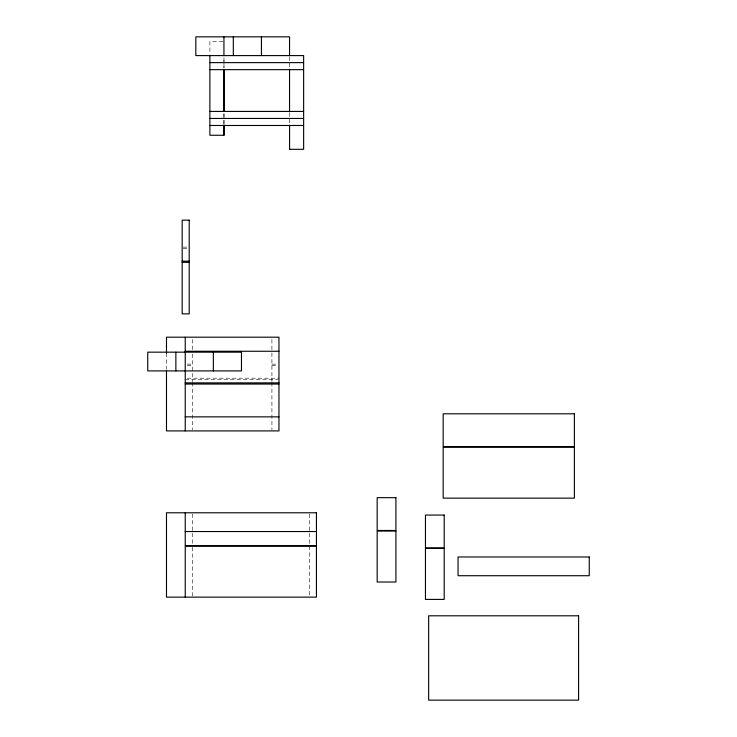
<?xml version="1.0" encoding="UTF-8"?>
<svg xmlns="http://www.w3.org/2000/svg" width="737" height="737" viewBox="0 0 737 737"><rect width="100%" height="100%" fill="white"/><g stroke="black" fill="none" stroke-linecap="round" stroke-linejoin="round"><path stroke-width="0.55" stroke-dasharray="3.69 2.76" d="M222.896 41.539L209.879 41.539L209.916 54.105M183.181 247.098L188.202 247.098M183.181 248.268L188.202 248.268M187.244 364.142L192.265 364.142M271.925 364.142L276.946 364.142M187.244 365.312L192.265 365.312M271.925 365.312L276.946 365.312M187.244 378.201L278.954 378.201M185.236 379.371L277.812 379.371M309.411 513.919L309.411 544.459M309.411 546.181L309.411 596.003M289.577 56.74L289.577 68.163M289.577 112.743L289.549 124.166M271.925 339.444L271.925 352M271.925 352.912L271.925 381.655M271.925 382.577L271.925 429.772M192.265 339.444L192.265 349.725M192.265 354.036L192.265 381.655M192.265 382.577L192.265 429.772M192.265 513.892L192.265 545.592M192.265 547.315L192.265 596.003M166.488 353.198L166.488 369.2M223.974 67.822L223.974 57.541L223.937 67.822M223.974 123.825L223.974 112.402L223.937 123.825"/><path stroke-width="1.11" d="M209.879 62.627L303.607 62.627M209.879 69.656L303.607 69.656M209.879 111.425L303.607 111.425M209.879 118.454L303.607 118.454M209.879 125.483L303.607 125.483M223.937 135.258L223.937 124.968L223.974 135.258L209.879 135.258L209.879 55.247M289.549 149.316L303.635 149.316L303.635 55.597L195.821 55.597L195.821 36.85L289.549 36.85L289.549 55.597M182.177 261.156L189.206 261.156M182.177 262.326L189.206 262.326M185.236 351.254L278.954 351.254M185.236 382.881L278.954 382.881M185.236 384.051L278.954 384.051M185.236 416.856L278.954 416.856M185.236 531.534L316.44 531.534M316.44 545.592L185.236 545.592L185.236 512.786M316.44 546.181L185.236 546.181L185.236 597.136M289.549 69.306L289.549 111.6M289.577 125.308L289.577 149.316M261.432 36.85L261.432 55.597M233.316 36.85L233.316 55.597M223.937 36.85L223.937 55.597M213.352 352.166L213.352 370.914M185.236 337.196L185.236 430.915M175.867 352.166L175.867 370.914M166.488 353.198L166.488 337.196L278.954 337.196L278.954 430.915L166.488 430.915L166.488 370.343M189.206 220.151L182.177 220.151L182.177 313.87L189.206 313.87L189.206 220.151M241.469 352.166L147.75 352.166L147.75 370.914L241.469 370.914L241.469 352.166M574.39 413.798L443.177 413.798L443.177 446.594L574.39 446.594L574.39 413.798M574.39 447.184L443.177 447.184L443.177 498.148L574.39 498.148L574.39 447.184M395.916 497.668L377.169 497.668L377.169 530.474L395.916 530.474L395.916 497.668M316.44 512.786L166.488 512.786L166.488 597.136L316.44 597.136L316.44 512.786M444.199 515.062L425.461 515.062L425.461 547.867L444.199 547.867L444.199 515.062M395.916 531.055L377.169 531.055L377.169 582.018L395.916 582.018L395.916 531.055M444.199 548.448L425.461 548.448L425.461 599.411L444.199 599.411L444.199 548.448M589.25 556.979L458.046 556.979L458.046 575.717L589.25 575.717L589.25 556.979M578.6 615.8L428.648 615.8L428.648 700.15L578.6 700.15L578.6 615.8M223.974 111.25L223.974 70.107L223.937 111.25"/></g></svg>
